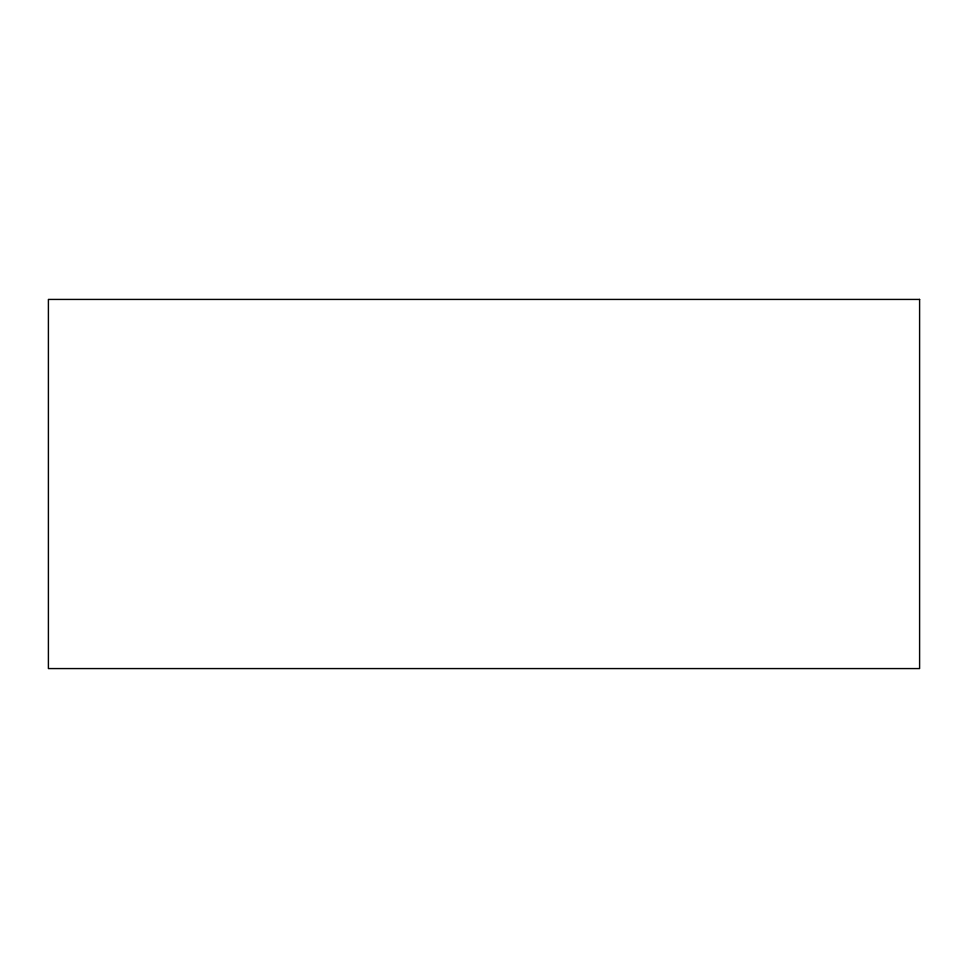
<?xml version="1.0" encoding="UTF-8"?>
<svg xmlns="http://www.w3.org/2000/svg" width="968" height="968" viewBox="0 0 968 968"><rect width="100%" height="100%" fill="white"/><g stroke="black" fill="none" stroke-linecap="round" stroke-linejoin="round"><path stroke-width="1.45" d="M919.6 299.427L48.4 299.427L48.4 668.573L919.6 668.573L919.6 299.427"/></g></svg>
